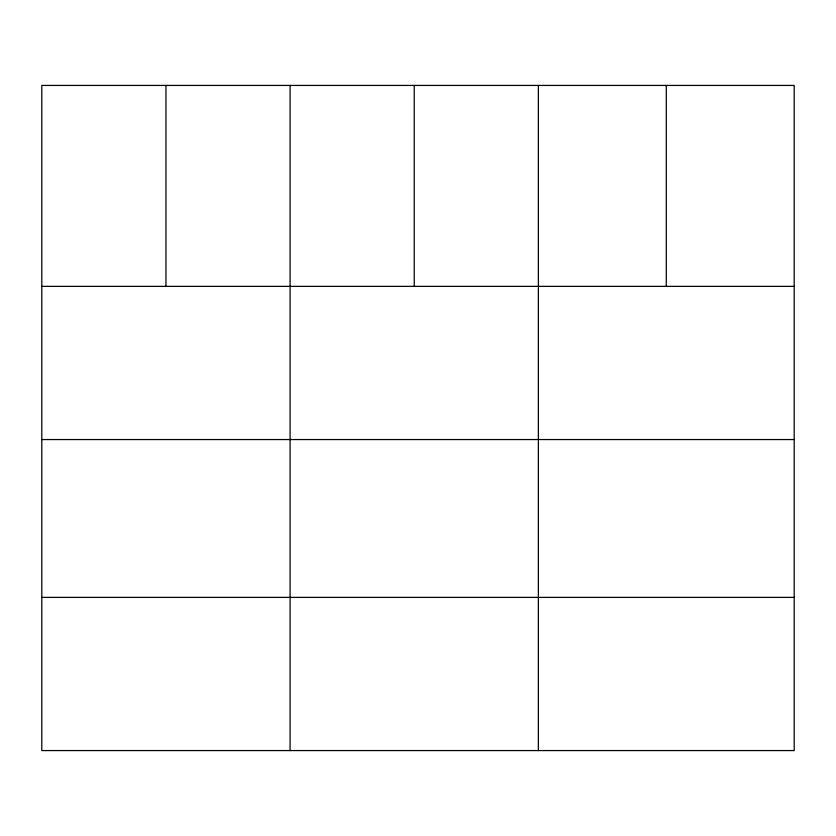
<?xml version="1.0" encoding="UTF-8"?>
<svg xmlns="http://www.w3.org/2000/svg" width="836" height="836" viewBox="0 0 836 836"><rect width="100%" height="100%" fill="white"/><g stroke="black" fill="none" stroke-linecap="round" stroke-linejoin="round"><path stroke-width="1.25" d="M794.2 439.548L794.2 85.429L41.8 85.429L41.8 750.571L794.2 750.571L794.2 439.548L41.8 439.548M41.8 286.361L794.2 286.361M41.8 597.385L794.2 597.385M666.292 85.429L666.292 286.361M538.384 85.429L538.384 750.571M414.238 85.429L414.238 286.361M290.092 85.429L290.092 750.571M165.946 85.429L165.946 286.361"/></g></svg>
